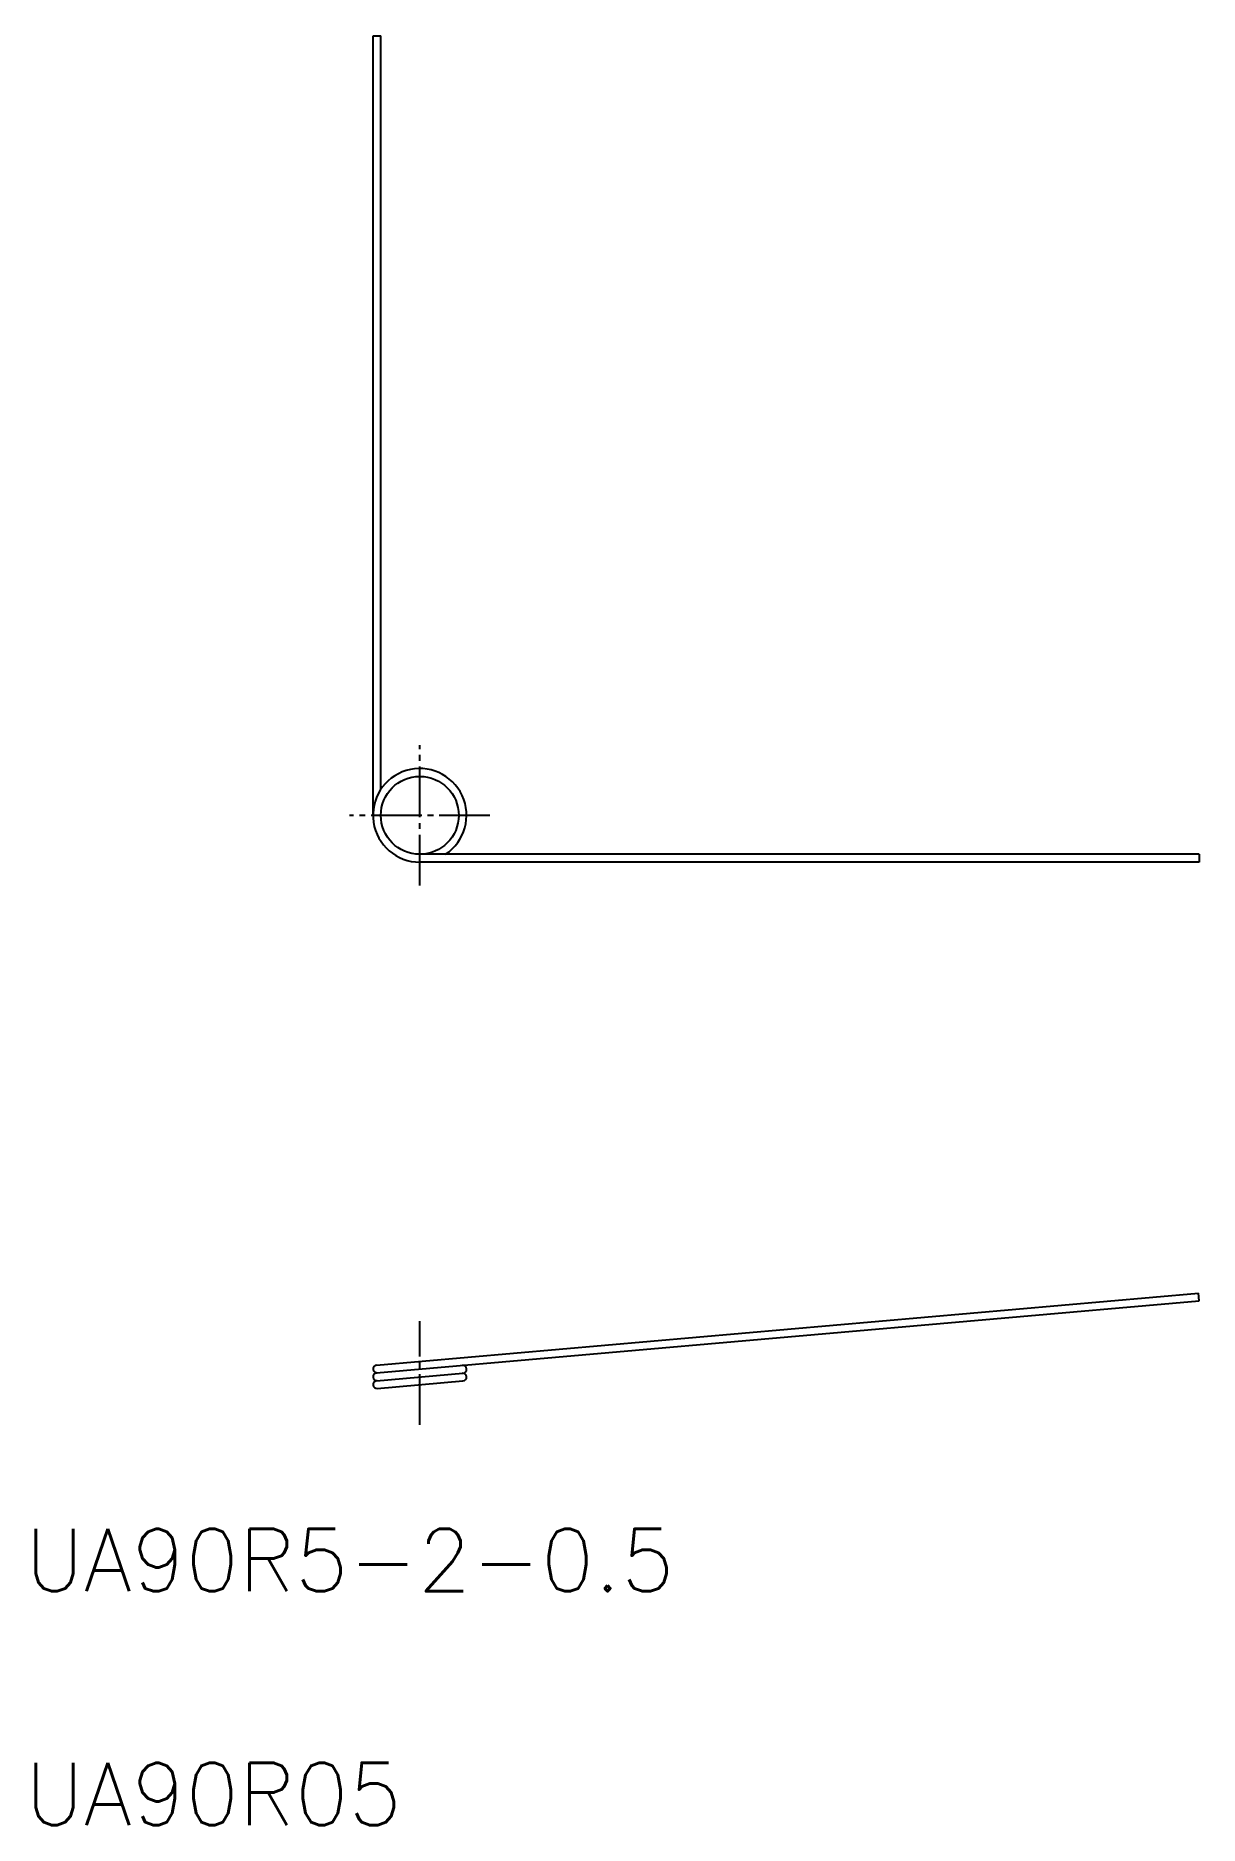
# Model space of a CAD drawing. Extents: x 113 to 188, y 16 to 131.
import ezdxf

# ---------------------------------------------------------------- set-up
doc = ezdxf.new("R2010")
doc.units = 0
doc.header["$LTSCALE"] = 0.25
doc.linetypes.add('CENTER', pattern=[17.5, 13, -1.5, 1.5, -1.5])
doc.layers.get('0').update_dxf_attribs({"linetype": 'CONTINUOUS'})
doc.layers.add('CENTER', color=1, linetype='CENTER')
doc.styles.get("Standard").update_dxf_attribs({"font": 'txt.shx'})

msp = doc.modelspace()

# ---------------------------------------------------------------- linework, layer by layer
at = {"color": 7, "linetype": 'CONTINUOUS'}
for p, q in [((134.52, 130.75), (135.02, 130.75)), ((134.52, 80.75), (134.52, 130.75)), ((135.02, 82.41), (135.02, 130.75)), ((187.52, 78.25), (137.52, 78.25)), ((187.52, 78.25), (187.52, 77.75)), ((187.52, 77.75), (137.52, 77.75)), ((134.75, 45.49), (187.48, 50.11)), ((134.75, 44.99), (187.52, 49.61)), ((187.52, 49.61), (187.48, 50.11)), ((134.75, 44.49), (140.29, 44.98)), ((134.79, 43.99), (140.29, 44.47))]:
    msp.add_line(p, q, dxfattribs=at)
msp.add_circle((137.52, 80.75), 2.5, dxfattribs=at)
for centre, radius, start, end in [((137.52, 80.75), 3, 303.5573, 270), ((134.77, 45.24), 0.25, 95, 275), ((134.77, 44.74), 0.25, 95, 275), ((140.27, 45.22), 0.25, 275, 95), ((140.27, 44.72), 0.25, 275, 95), ((134.77, 44.24), 0.25, 95, 275)]:
    msp.add_arc(centre, radius, start, end, dxfattribs=at)
at = {"layer": 'CENTER', "color": 1, "linetype": 'CENTER'}
for p, q in [((137.52, 76.25), (137.52, 85.25)), ((142.02, 80.75), (133.02, 80.75)), ((137.52, 41.66), (137.52, 48.3))]:
    msp.add_line(p, q, dxfattribs=at)

# ---------------------------------------------------------------- texts
for s, p in [('UA90R5-2-0.5', (112.2, 30.98)), ('UA90R05', (112.2, 15.98))]:
    msp.add_text(s, height=4).set_placement(p)

doc.saveas('drawing.dxf')
